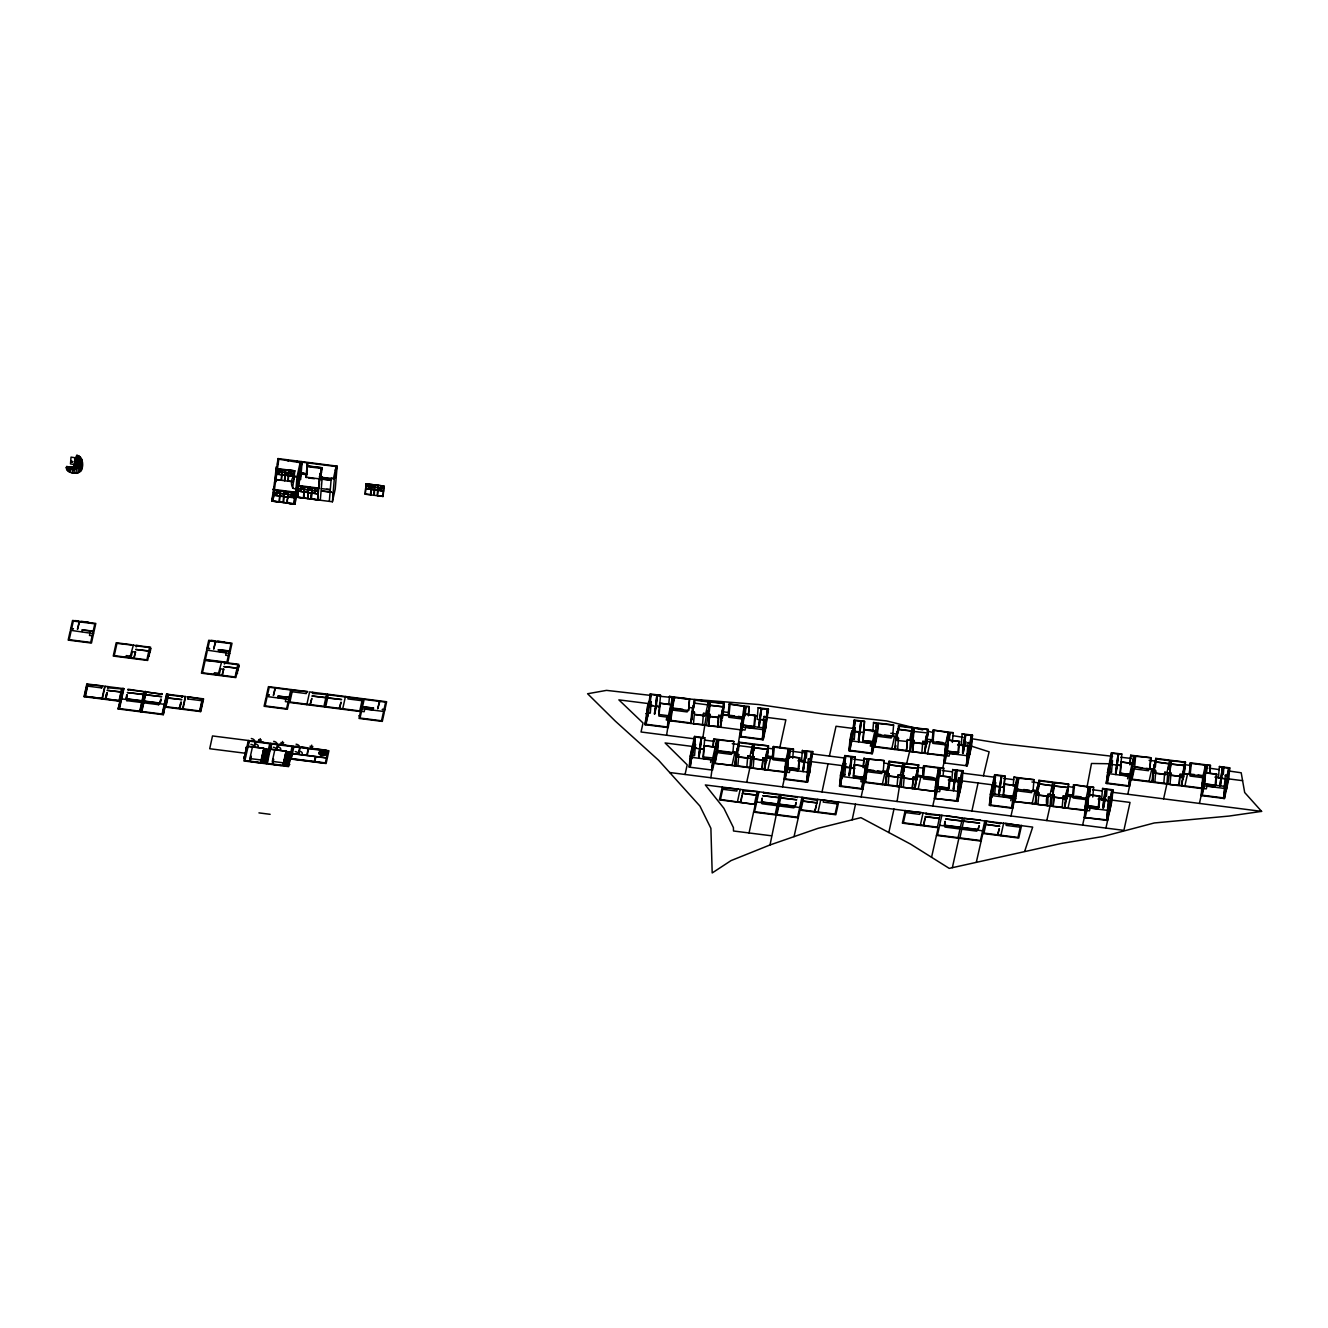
<?xml version="1.0" encoding="UTF-8"?>
<svg xmlns="http://www.w3.org/2000/svg" width="1328" height="1328" viewBox="0 0 1328 1328"><rect width="100%" height="100%" fill="white"/><g stroke="black" fill="none" stroke-linecap="round" stroke-linejoin="round"><path stroke-width="1.5" d="M82.369 461.961L74.683 461.497L82.12 460.799C83.979 466.775 81.29 474.511 74.019 473.166C70.749 473 65.736 471.208 66.5 467.107L74.185 467.572L68.591 468.103M66.45 467.639L74.136 468.103L66.732 466.51L70.384 467.937M66.649 469.431L66.782 467.788L74.219 467.074L67.529 468.9L66.782 467.788M67.396 470.544L67.562 468.452L74.252 466.643L74.866 459.206L76.924 455.039L78.734 456.185L74.816 459.787L80.311 456.981L82.17 460.235L81.489 470.328M68.608 471.54L68.807 468.95L74.302 466.145L70.401 469.763L68.807 468.95M70.185 472.336L70.434 469.249L74.335 465.63L72.276 469.797L70.434 469.249M71.928 461.746L72.957 461.58L72.027 461.53M72.027 472.901L74.385 465.115M74.019 473.166L74.351 469.066L76.343 469.033L74.418 464.634L74.318 469.548L72.326 469.282M74.65 466.194L75.065 461.065L78.601 461.829M76.011 473.133L76.377 468.535L74.468 464.136M77.871 472.801L78.286 467.655L74.517 463.572L79.896 467.041L78.286 467.655M79.464 472.204L79.929 466.543L81.174 465.696L74.551 463.074L79.929 466.543M80.709 471.357L82.004 464.169L74.6 462.576L81.207 465.182M337.013 466.659L302.087 462.194L299.381 474.445L298.485 474.328L295.082 504.059L271.792 501.088L274.946 479.474L293.488 481.848M294.7 497.784C285.802 492.389 283.843 506.931 294.202 503.71L272.705 501.204L275.842 479.524L275.494 481.599M276.191 466.875L274.647 483.16L278.017 458.575L337.129 466.145L335.254 489.003L332.415 501.785L296.609 497.203M275.776 480.321L278.814 459.206L300.244 462.692M281.719 474.411L281.088 480.122L276.058 479.474L276.788 469.216L294.401 470.776L293.106 476.669L297.837 477.267L301.307 461.563M277.535 464.485L278.017 458.575M279.345 469.548L279.112 474.262L279.312 469.714M279.693 495.776L279.013 501.818L272.987 501.038L274.348 486.729M280.092 490.945L279.909 495.809M281.851 474.611L282.084 469.896L281.968 474.893M281.536 480.255L281.984 474.793M284.906 480.686L285.586 470.527M283.594 502.482L284.076 496.622M288.143 461.148L288.325 459.903M287.96 496.954L288.359 492.107M291.247 497.386L291.662 492.422L295.115 492.788L273.601 490.148L294.849 492.754L273.618 490.098L290.948 492.356M297.887 477.018L296.924 488.339C288.873 492.223 290.45 471.955 296.991 476.901L300.311 461.961M292.625 488.272L294.849 470.842L275.859 468.402M293.953 476.32L294.268 471.457M293.87 479.923L294.218 473.067M294.849 470.842L276.672 469.315M294.318 497.768L294.733 492.821M297.107 462.293L297.273 461.048M294.849 492.754L293.953 503.627M296.028 488.704L296.991 476.901M295.082 504.076L296.924 488.339M298.153 483.209L298.833 475.109M303.896 497.934L297.455 497.203L298.385 486.031L318.488 488.82L319.367 484.438M299.381 474.445L297.505 497.319L298.153 494.365M299.049 483.359L300.012 471.556M300.659 479.524L302.087 462.194M300.958 491.343L301.356 486.496M301.572 486.529L301.174 491.377M304.444 486.895L303.415 497.668M303.88 498.033L304.361 492.173M318.72 478.777L305.872 477.134L307.482 462.874L306.303 477.665M307.366 469.863L306.951 474.727L301.124 473.98M307.864 463.671L307.283 465.862L321.974 467.755L321.525 472.868M308.229 487.492L307.698 498.415M308.03 492.356L308.445 487.409M307.681 498.515L308.046 492.256M298.352 486.148L318.554 488.737L298.368 486.098L318.322 488.588L317.591 499.876L310.968 498.946L311.466 492.97M310.968 498.896L312.014 487.974M314.935 493.136L315.3 488.405M319.019 482.081L319.417 480.47L319.118 481.981M319.45 481.217L319.118 487.625M319.052 488.372L319.45 483.492M320.264 479.574L321.011 470.012M320.463 478.976L320.762 475.225M321.077 472.818L321.525 467.688L319.965 477.3M321.243 471.822L321.31 468.684M320.944 479.806L321.011 479.076M319.583 476.503L322.289 476.852L320.297 500.224L318.139 499.428M336.233 466.028L333.511 478.296L331.253 477.997L329.361 500.872M332.415 501.785L334.291 478.91L337.129 466.145M335.353 470.461L335.469 469.481M335.718 471.407L335.32 477.084L336.216 477.2L335.204 477.599M365.2 494.215L366.08 483.774L365.2 494.215L382.879 496.373M368.719 484.172L368.52 488.721M368.487 488.837L368.686 484.288M374.811 484.952L373.832 495.195M374.28 495.244L374.778 485.069M377.185 495.626L377.633 490.148M377.949 490.049L378.165 485.384M378.082 490.215L377.617 495.61L383.078 496.489L383.726 486.031L366.063 483.824L383.958 486.048L383.078 496.489M380.522 490.264L381.086 485.766M380.704 490.281L380.904 485.733M383.244 490.729L383.726 486.031M672.051 702.844L672.516 697.316L669.495 696.403L689.581 698.976L674.309 697.549L671.586 709.816L670.69 709.7L668.266 727.628L644.976 724.656L647.765 705.035L648.662 705.151L647.765 716.224M648.662 705.151L645.873 724.773L648.446 713.153L650.288 713.119L651.201 702.064L649.409 701.831L648.379 713.402L647.483 713.302L650.239 693.946L660.531 695.258L659.518 706.828L656.381 706.43L654.704 713.949L656.829 695.308L651.019 694.561L649.409 701.831M647.018 714.265L647.765 705.035M649.624 701.317L650.239 693.946M651.019 694.561L650.106 705.633L655.932 706.38L656.829 695.308M654.704 713.949L657.277 695.374L660.531 695.258M656.364 706.43L657.277 695.374M668.15 715.676L658.738 714.464L659.701 703.159L670.906 704.587L672.516 697.316M660.165 703.475L658.92 716.074L666.905 717.087L666.274 719.992L668.947 720.34L667.37 727.512L668.382 715.941M668.764 704.288L669.495 696.403M670.69 709.7L666.573 735.264M670.391 710.364L670.906 704.587M671.586 709.816L670.673 720.872L674.309 697.549M673.396 708.604L688.551 710.546L689.464 699.491M689.581 698.976L688.551 710.546M691.788 711.874L690.759 723.445L693.614 705.666L691.622 719.295M693.017 713.036L693.731 703.06L707.675 704.836M693.648 708.123L694.494 699.607L724.225 703.408L722.698 714.912M694.195 703.292L694.494 699.607M714.73 760.297L712.555 770.107L689.265 767.136L690.178 756.064L692.071 747.515L692.967 747.631L690.162 767.252L692.967 747.631M694.395 704.504L694.843 700.171L708.322 701.898L708.023 705.583M692.237 711.924L694.494 712.223L693.482 723.793L704.819 724.706M692.071 747.515L689.265 767.119M692.735 755.632L691.788 755.781L692.701 744.709L694.527 736.426L704.836 737.737L703.807 749.307L694.411 748.112L693.93 743.796M692.685 755.898L695.308 737.057L701.134 737.787C697.1 770.572 699.076 759.018 701.582 737.853L704.836 737.737M694.229 740.111L694.527 736.426M694.411 748.112L695.308 737.057M693.697 744.311L695.49 744.543L694.577 755.615L691.838 755.516L691.158 758.587L692.054 758.703M698.561 756.379L701.134 737.787M699.009 756.429L701.582 737.853M708.322 701.898L705.716 713.651L703.458 713.368L702.545 724.424M714.298 758.122L703.027 756.943L704.006 745.639L715.194 747.066L716.805 739.796L713.667 739.397L713.07 746.768M706.513 714.281L702.794 738.036M706.861 714.315L707.16 710.629M704.471 745.954L703.226 758.554L711.21 759.566L710.563 762.471M706.911 714.049L707.226 710.364M709.351 711.343L710.115 702.13L724.225 703.408M709.783 714.165L708.704 725.735L709.783 714.165L707.509 713.883M713.186 746.27L713.783 738.883L733.869 741.456L732.857 753.026L717.684 751.084L714.979 763.351L718.597 740.028L733.869 741.456M712.688 758.421L711.659 769.991L712.887 764.48M715.892 752.295L714.995 752.179L713.468 759.052L710.878 777.76M714.597 754.437L715.194 747.066M782.524 786.89L785.711 772.398L714.082 763.235L714.995 752.179M717.718 726.897L718.73 715.311L721.004 715.609L722.83 709.418L720.423 727.229L717.718 726.897L718.73 715.311M716.058 749.025L716.805 739.796M717.684 751.084L718.597 740.028M720.39 722.98L721.004 715.609M721.785 716.738L722.382 709.351M720.423 727.229L723.611 703.857L722.498 717.933M722.996 715.626L724.059 703.906L723.461 704.504M748.428 715.825L749.175 706.596L729.089 704.023L728.176 715.095M730.035 704.67L728.79 717.286L740.875 718.83M737.887 765.758L738.8 754.702L736.525 754.404C741.173 728.806 733.056 768.447 735.065 765.924L736.21 760.712M735.181 765.409L736.094 754.354M736.376 756.246L735.629 765.476L736.31 762.338M736.874 755.466L737.472 748.096M737.306 755.516L738.036 745.539L751.98 747.315L751.465 753.109M738.086 748.76L738.8 742.086L768.514 745.888L766.854 758.056L787.537 760.031M738.351 747.614L738.8 742.086M738.385 750.669L739.132 742.651L752.627 744.377L750.021 756.13C741.738 755.632 759.815 757.939 751.814 756.362M729.089 704.023L744.145 706.479L738.202 744.427L732.226 743.663M740.46 734.235L741.373 723.179M749.175 706.596L745.938 706.712L741.688 725.852L740.792 736.907L744.327 713.983L755.516 715.41L754.553 726.731L743.414 725.038M743.68 712.007L744.145 706.479M742.302 730.035L743.282 718.664M743.863 716.024L742.966 727.08L765.36 729.952L768.431 709.069L758.139 707.741L761.16 708.654L758.587 727.246L761.16 708.654M745.174 715.925L745.938 706.712M748.461 714.481L749.075 707.11M747.747 755.848L746.851 766.903M746.701 782.325L749.888 767.816L750.801 756.761M754.935 715.593L753.69 728.192L745.705 727.163L745.058 730.068L742.369 729.736M752.943 757.043L753.756 747.564L767.7 749.341L753.706 747.813M753.955 750.137L754.42 744.61L768.514 745.888M754.088 756.645L753.175 767.717M760.247 719.726L757.109 719.311L758.139 707.741M761.608 708.72L759.035 727.296L761.608 708.72L767.435 709.451L765.741 728.159L743.365 725.287M765.824 716.722L764.032 716.489L763.069 727.81L764.911 727.794L767.435 709.451M763.301 728.076L762.289 739.663L765.077 720.042L765.974 720.158L765.077 731.23L764.181 731.114M669.777 720.755L741.406 729.919L739.895 736.791L763.185 739.779L765.974 720.158M763.036 757.79L762.006 769.377L763.036 757.79L765.31 758.089L767.136 751.897L764.729 769.725L767.899 746.336L766.737 760.662L752.793 758.886M764.696 765.459L764.397 769.144L766.688 751.847M764.994 761.774L765.31 758.089M767.302 758.105L768.348 746.386L767.767 746.983M773.394 746.502L772.365 758.089L773.394 746.502L793.48 749.075L792.716 758.305M774.34 747.149L773.079 759.765L787.521 761.459M784.748 776.714L785.661 765.658M793.48 749.075L790.226 749.191L785.993 768.331L785.08 779.387L787.72 767.518L798.908 768.945L787.653 767.783L788.616 756.462L799.821 757.89L798.858 769.211M786.11 767.816L785.197 778.872L806.694 781.628M786.159 766.87L786.624 761.342L785.097 768.215L785.993 768.331M787.637 756.047L788.102 750.503M786.608 772.514L787.587 761.143M787.836 756.329L788.434 748.959L773.278 747.017M788.168 758.504L787.255 769.559L809.648 772.431L812.736 751.548L802.328 750.735L805.465 751.133C801.431 783.902 803.407 772.381 805.913 751.2L811.723 751.947L810.047 770.638M789.479 758.404L790.226 749.191M799.24 758.072L797.995 770.672L790.011 769.659L789.363 772.547L786.674 772.215M808.885 762.753L801.415 761.807L802.444 750.22M802.892 769.725L805.465 751.133M803.34 769.775L805.913 751.2M806.312 758.172L806.76 752.644M811.723 751.947L810.113 759.201L808.337 758.985L807.424 770.041M809.648 772.431L807.474 782.258L806.577 782.142L807.607 770.572M808.387 771.186L807.49 771.07L809.383 762.521L810.279 762.637L807.474 782.258L784.184 779.27L785.728 761.226L788.434 748.959M806.577 782.142L809.383 762.521M809.217 770.273L810.113 759.201M810.279 762.637L809.366 773.709L808.47 773.593M864.926 779.818L862.835 789.247L839.545 786.276L840.458 775.203L842.35 766.654L843.247 766.771L840.441 786.392L843.247 766.771M839.545 786.259L842.35 766.654M844.857 774.739L843.081 774.523C848.36 775.27 839.761 774.407 842.965 775.021L845.587 756.18L851.414 756.927L849.289 775.569L850.949 768.049L854.087 768.447L855.116 756.877L844.807 755.566L842.981 763.849L841.437 777.727L842.334 777.843L841.454 777.727M844.359 761.093L844.807 755.566M844.99 763.567L845.587 756.18M844.807 775.004L845.77 763.683L843.977 763.451M874.986 741.505L872.297 753.706L849.007 750.718L849.92 739.663L851.812 731.114L852.709 731.23L849.903 750.835L852.709 731.23M851.812 731.114L849.007 750.718M851.68 737.521L854.269 720.008L864.561 721.336L863.814 730.549M849.289 775.569L851.862 756.993L855.116 756.877M851.514 739.364L852.41 739.48L855.049 720.639L860.876 721.386C856.842 754.155 858.818 742.618 861.308 721.436L864.561 721.336M853.804 725.536L854.269 720.008M851.414 756.927L848.841 775.519M850.949 768.049L851.862 756.993M854.435 728.01L855.049 720.639M851.58 739.115L854.269 739.447L855.232 728.126L853.439 727.91M864.511 777.527L853.306 776.083L854.286 764.779L865.474 766.206L867.084 758.935L863.947 758.537L863.2 767.75M854.751 765.094L853.506 777.693L861.49 778.706L860.843 781.611L863.532 781.96L861.938 789.131L862.835 789.247L863.748 778.191L868.877 759.168L884.149 760.595L863.947 758.537M858.286 739.962L860.876 721.386M858.735 740.028L861.308 721.436M873.973 741.97L862.768 740.543L864.462 721.834M864.213 729.537L862.951 742.136L870.936 743.165L870.305 746.07L872.994 746.402L871.4 753.59L872.413 742.02M863.316 767.252L864.063 758.022M861.938 789.131L865.424 766.455L854.286 764.779M862.968 777.561L862.055 788.633L840.558 785.877M864.81 773.842L865.474 766.206M932.787 806.03L935.991 791.538L864.362 782.375L865.275 771.319M866.171 771.435L865.258 782.491L868.877 759.168M872.762 731.695L873.525 722.482L893.611 725.038L892.582 736.625L877.426 734.683L874.704 746.95L878.339 723.611L893.611 725.038M872.297 753.706L873.21 742.634L874.72 735.762L875.617 735.878M873.525 722.482L876.546 723.395L873.807 746.834L944.557 755.881L946.167 748.56M876.248 727.08L876.546 723.395M877.426 734.683L878.339 723.611M867.964 770.223L883.137 772.166L884.149 760.595M886.589 781.478L885.909 784.616L887.751 767.219L885.344 785.064L886.49 779.851M885.461 784.549L886.374 773.494M887.154 774.606L887.751 767.219M901.745 772.249L902.26 766.455L888.316 764.679L887.403 775.735L899.355 777.262M888.366 767.899L889.079 761.226L918.793 765.028C912.452 784.433 920.736 772.896 935.078 778.291M888.482 768.597L889.079 761.226M888.664 769.808L889.411 761.791L902.907 763.517L902.608 767.202M886.805 773.543L889.079 773.842L888.166 784.898M895.819 737.936L894.79 749.507L895.603 745.871M895.354 749.058L895.67 745.373M896.599 739.049L897.213 731.678L896.267 738.003L898.541 738.285L897.628 749.341M896.964 738.6L897.778 729.122L911.705 730.898L911.041 738.534M897.047 739.115L897.778 729.122M897.927 733.056L898.541 725.669L928.255 729.47C929.168 739.098 921.433 743.049 933.318 741.306M898.276 732.409L898.873 726.25L912.353 727.976L912.054 731.662M898.575 729.935L898.873 726.25M902.907 763.517L900.301 775.27L898.027 774.988L897.014 786.558L899.388 786.325L865.375 781.976M901.081 775.901L897.081 801.481M903.223 776.166L904.036 766.704L917.98 768.48L903.986 766.953M904.086 771.12L904.7 763.749L918.793 765.028M901.181 786.558L902.094 775.502L904.368 775.784L903.289 787.355L935.991 791.538M908.85 750.785L906.46 751.001L907.373 739.945L909.763 739.713L912.353 727.976M906.46 751.001L907.489 739.43M910.543 740.343L909.63 751.416L906.526 764.081M912.685 740.626L913.498 731.147M913.398 737.422L914.145 728.192L928.255 729.47M913.813 740.244L912.734 751.814L913.813 740.244L911.556 739.945M913.315 776.93L912.286 788.517L913.315 776.93L915.59 777.229L917.416 771.037L915.009 788.849L917.416 771.037M912.402 788.002L914.677 788.284L914.975 784.599M916.967 770.97L914.677 788.284M903.073 778.025L917.017 779.802L918.179 765.476L917.133 777.195M924.122 752.744C925.599 750.22 929.567 722 925.035 741.671L922.777 741.389L921.864 752.445M937.817 779.171L922.645 777.229L923.674 765.642L943.76 768.215L943.046 776.1M926.861 735.48L924.471 753.308L927.293 740.526M923.674 765.642L922.645 777.229M925.516 746.485L926.413 735.43M924.62 766.289L923.358 778.905L937.8 780.598M913.448 731.413L927.442 732.94L926.529 743.995L912.585 742.219M945.254 743.348L932.107 741.671L933.119 730.101L953.222 732.674L952.342 742.402M934.065 730.749L932.82 743.365L947.246 745.041L946.333 756.097M960.327 789.778L962.003 771.07L956.193 770.34C953.687 791.521 951.711 803.042 955.745 770.273L952.608 769.875L963.016 770.688L962.103 781.744L957.77 801.332L934.464 798.41L936.008 780.366L938.713 768.099L923.558 766.156M935.028 795.854L935.941 784.798M936.389 786.956L935.36 798.526L938 786.657L949.188 788.085L937.933 786.906L938.896 775.602L950.101 777.029L949.138 788.351M936.439 786.01L936.904 780.482L935.377 787.355L936.273 787.471L940.506 768.331L943.76 768.215M937.767 777.029L938.381 769.642M936.887 791.654L937.867 780.283M937.966 777.312L938.713 768.099M938.448 777.644L937.535 788.699L957.969 791.322M939.909 775.701L940.506 768.331M944.49 760.313L945.403 749.241M947.229 741.472L947.827 734.102M947.877 736.243L948.175 732.541L933.119 730.101M947.312 744.742L946.416 755.798L949.088 756.147L949.736 753.242L957.72 754.254L958.965 741.671M947.91 742.086L946.997 753.159L967.415 755.765M949.354 740.161L949.968 732.774L953.222 732.674M949.52 777.212L948.275 789.811L940.29 788.782L939.643 791.687L936.954 791.355M952.724 769.36L951.811 780.432M953.172 788.865L955.745 770.273M953.62 788.915L956.193 770.34M956.442 779.154L957.189 769.941M958.584 752.793L959.563 741.472L948.358 740.045L947.395 751.366L958.65 752.544L947.445 751.117L944.822 762.986L946.349 744.925L944.839 751.797L945.735 751.914L949.968 732.774M962.003 771.07L960.393 778.341L958.617 778.108L957.637 789.43L959.497 789.413M948.175 732.541L945.453 744.809L943.926 762.87L967.216 765.841L971.565 746.203L972.478 735.131L962.169 733.82L961.256 744.875M958.667 790.326L957.77 790.21L959.663 781.661L960.559 781.777L957.754 801.398L956.857 801.282L957.886 789.695M959.065 789.048L959.663 781.661M959.945 783.869L960.393 778.341M971 741.057L971.465 735.529L965.639 734.782C963.132 764.115 960.509 754.868 965.19 734.733L962.169 733.82M959.646 792.849L960.559 781.777M963.066 753.374L965.639 734.782M965.19 734.733L962.617 753.308M966.037 741.771L965.738 745.456L957.687 744.427M969.108 757.292L970.021 746.236L969.125 746.12L966.319 765.725L968.212 757.176M972.478 735.131L969.789 754.221L967.099 753.889L968.062 742.568L969.855 742.8L971.465 735.529M967.332 754.155L966.369 765.459M967.216 765.841L970.021 746.236M968.361 755.333L969.125 746.12M969.855 742.8L968.942 753.856L967.099 753.889M1016.335 785.396L1016.949 778.025L1013.928 777.112L1034.014 779.685L1018.742 778.258L1013.596 797.281L1012.7 808.337L989.41 805.366L990.323 794.293L992.215 785.744L993.112 785.861L990.306 805.482L993.112 785.861M992.215 785.744L989.41 805.349M1004.366 783.337L1004.964 775.967L994.672 774.656L992.829 782.939L991.916 793.995L992.879 793.862M992.813 794.111L995.452 775.27L1001.262 776.017L998.689 794.609L1001.262 776.017M994.058 782.026L993.759 785.711L999.586 786.458M994.357 778.341L994.672 774.656M994.838 782.657L995.452 775.27M993.842 782.541L995.635 782.773L994.722 793.829L992.929 793.613M1001.71 776.083L999.137 794.659L1001.71 776.083L1004.964 775.967M1004.848 776.482L1003.171 795.173L1014.426 796.352M1004.615 784.184L1003.354 796.783L1011.338 797.796L1010.708 800.701M1013.164 786.325L1013.928 777.112M1012.816 796.651L1011.803 808.221L1013.397 801.05M1011.006 815.99L1014.21 801.465L1015.273 785.545L1004.084 784.118L1015.339 785.296L1016.949 778.025M1016.02 790.525L1015.107 801.581L1018.742 778.258M1017.829 789.313L1032.985 791.256L1034.014 779.685M1036.222 792.584L1035.193 804.154L1036.355 798.941M1015.771 798.626L1014.874 798.51L1014.21 801.465L1035.757 803.706L1036.521 794.476M1037.002 793.696L1037.616 786.309L1037.45 793.746M1037.367 793.231L1038.181 783.769L1052.108 785.545L1051.593 791.339M1038.33 787.687L1038.944 780.316L1068.658 784.118L1066.982 796.285L1087.665 798.244M1038.529 788.898L1039.276 780.881L1052.755 782.607L1050.166 794.36C1042.895 791.654 1048.605 821.667 1047.892 794.061M1038.811 786.408L1039.276 780.881M1038.064 786.375L1036.67 792.633L1038.944 792.932L1037.915 804.502L1046.979 805.133M1050.946 794.991L1050.033 806.046L1046.813 820.555M1049.137 805.93L1050.929 806.162L1054.548 782.839L1068.658 784.118M1054.1 788.367L1054.548 782.839M1054.216 794.874L1053.137 806.445L1054.216 794.874L1051.942 794.592M1067.264 790.127L1064.857 807.939L1067.264 790.127L1065.438 796.319L1063.18 796.02L1062.151 807.59L1085.059 809.997M1064.84 803.689L1064.525 807.374L1066.816 790.06M1065.139 800.004L1065.438 796.319M1052.938 797.115L1066.865 798.892L1068.492 784.616M1092.745 797.032L1093.625 787.305L1073.522 784.732L1072.509 796.319L1073.721 795.937M1074.468 785.379L1073.223 797.995L1087.333 799.805M1110.424 800.867L1109.511 811.939L1108.614 811.823L1106.722 820.372L1107.635 809.3L1109.527 800.751L1110.424 800.867L1107.618 820.488L1084.329 817.5L1085.856 799.456L1088.578 787.189L1073.522 784.732M1084.893 814.944L1085.806 803.888M1086.238 806.046L1085.225 817.616L1087.848 805.747L1099.053 807.175L1087.798 805.996L1088.761 794.692L1099.966 796.119L1098.986 807.441M1086.304 805.1L1086.752 799.572L1085.242 806.445L1086.138 806.561L1090.371 787.421L1093.625 787.305M1087.781 794.26L1088.23 788.732M1086.736 810.744L1087.649 799.688L1085.856 799.456M1087.964 794.559L1088.578 787.189M1087.715 799.373L1086.802 810.445L1089.491 810.777L1090.139 807.872L1098.123 808.901L1099.368 796.302M1088.313 796.734L1087.4 807.789L1107.818 810.412M1089.607 796.634L1090.371 787.421M1109.013 800.983L1101.543 800.02L1102.572 788.45L1112.881 789.778L1111.968 800.834L1105.925 828.074M1110.955 801.232L1111.868 790.16L1106.041 789.43C1103.535 818.745 1100.912 809.499 1105.593 789.363L1102.572 788.45M1103.468 808.005L1106.041 789.43M1105.593 789.363L1103.02 807.955M1109.942 763.932L1107.137 783.537L1109.029 774.988L1109.942 763.932L1109.046 763.816L1106.241 783.42L1129.53 786.408L1130.443 775.336L1135.573 756.313L1150.845 757.74L1130.759 755.184L1129.896 764.911M1106.44 796.402L1106.905 790.874M1109.046 763.816L1106.241 783.42M1121.811 754.038L1118.558 754.138C1116.051 775.32 1114.076 786.857 1118.11 754.088L1112.283 753.341L1111.387 764.397L1120.782 765.609L1121.811 754.038L1111.503 752.71L1109.677 761.01L1108.133 774.871L1109.029 774.988M1109.776 771.668C1115.055 772.415 1106.456 771.551 1109.66 772.182L1110.905 760.097M1111.204 756.396L1111.503 752.71M1111.868 790.16L1110.258 797.431L1108.465 797.198L1107.552 808.271M1107.735 808.785L1106.838 819.857L1084.329 817.5M1111.503 772.149L1112.466 760.828L1110.673 760.612L1112.283 753.341M1109.063 806.279L1109.527 800.751M1109.494 806.66L1110.258 797.431M1110.191 808.868L1112.881 789.778M1115.537 772.664L1118.11 754.088M1115.985 772.73L1118.558 754.138M1131.207 774.672L1120.019 773.245L1120.981 761.923L1132.17 763.351L1133.78 756.097L1130.643 755.682M1121.446 762.239L1120.201 774.838L1128.186 775.867L1127.538 778.772M1130.012 764.397L1130.759 755.184M1129.663 774.705L1128.634 786.292L1129.862 780.781M1131.522 770.987L1132.17 763.351M1127.787 794.26L1131.058 779.536L1131.971 768.464M1132.867 768.58L1131.954 779.652L1134.776 766.87L1142.395 767.85M1133.182 763.467L1133.78 756.097M1134.66 767.385L1135.573 756.313M1133.88 766.754L1149.832 769.327L1150.745 758.255M1150.845 757.74L1149.832 769.327M1153.069 770.638L1152.04 782.209L1153.534 775.436M1153.351 772.547L1152.604 781.76L1153.285 778.623M1153.849 771.751L1154.447 764.38L1153.517 770.705L1155.775 770.987L1154.862 782.043M1154.298 771.817L1155.011 761.824L1168.955 763.6L1168.491 769.144M1155.061 765.061L1155.775 758.371L1185.489 762.172L1183.829 774.34M1155.177 765.758L1155.775 758.371M1155.36 766.953L1156.107 758.952L1169.603 760.662L1166.997 772.415C1158.713 771.917 1176.791 774.224 1168.789 772.647M1164.722 772.132L1163.826 783.188M1167.777 773.045L1166.864 784.118L1163.61 798.842M1168.59 767.551L1168.889 763.866L1155.011 761.824M1169.918 773.328L1170.732 763.849L1184.676 765.625L1170.682 764.115M1171.097 764.579L1171.396 760.894L1185.489 762.172M1171.064 772.946L1169.985 784.516L1179.098 785.147L1179.862 775.934M1169.769 775.17L1183.713 776.946L1184.875 762.621L1181.704 786.01L1184.111 768.182L1182.285 774.373L1180.011 774.091L1179.098 785.147M1201.906 788.068L1181.372 785.446L1181.671 781.76M1181.97 778.059L1182.285 774.373M1183.663 768.132L1183.198 779.254M1184.277 774.39L1185.323 762.687L1184.742 763.285M1190.369 762.803L1189.34 774.373L1190.369 762.803L1210.455 765.376L1209.858 772.747M1191.316 763.451L1190.054 776.05L1204.164 777.859M1190.253 763.318L1205.426 765.243L1202.703 777.511L1201.159 795.572L1224.449 798.543L1228.798 778.905L1229.711 767.833L1219.419 766.522L1222.441 767.435L1219.868 786.01L1222.441 767.435M1201.724 793.015L1202.637 781.943M1210.455 765.376L1207.202 765.476L1202.969 784.616L1202.056 795.671L1204.695 783.819L1215.884 785.246L1216.797 774.174L1205.592 772.747L1204.629 784.068L1224.399 786.325M1203.085 784.101L1202.172 795.173L1223.669 797.912M1203.135 783.155L1203.6 777.627L1202.072 784.499L1202.969 784.616M1204.662 774.473L1205.426 765.243M1203.583 788.799L1204.562 777.444M1205.143 774.788L1204.23 785.861L1226.624 788.716M1206.604 772.863L1207.202 765.476M1209.742 773.261L1210.339 765.874M1216.216 774.373L1214.971 786.956L1206.986 785.944L1206.339 788.849L1203.649 788.5M1225.86 779.038L1218.39 778.092L1219.419 766.522M1222.889 767.484L1220.316 786.076L1222.889 767.484L1228.699 768.231L1227.022 786.923L1226.192 786.558M1223.287 774.456L1223.885 767.086M1224.333 786.591L1225.312 775.27L1227.089 775.502L1228.699 768.231M1223.503 798.427L1224.582 786.857M1224.449 798.543L1227.255 778.938L1226.358 778.822L1224.466 787.371L1225.362 787.487M1223.553 798.427L1226.358 778.822M1226.342 784.715L1227.089 775.502M1227.255 778.938L1226.342 789.994L1225.445 789.878M254.179 747.149L254.212 747.017A4.067 2.341 4.7 0 0 250.909 744.377M650.62 695.391L606.531 690.377L587.607 693.747L615.345 721.154L658.588 760.23L699.922 806.063L710.895 828.307L712.19 872.961L731.047 860.594L770.008 844.957L780.482 794.542M273.535 492.472L294.534 495.161M273.336 494.962L294.683 497.9M273.452 495.377L279.511 496.041M272.705 501.204L273.684 496.672M276.407 495.361L276.805 490.513L276.622 495.394M280.075 491.061L279.561 501.967M280.025 496.224L283.545 496.556L283.063 502.416M284.109 491.576L284.059 496.738L287.578 497.07M288.143 492.09L287.097 502.93M291.43 492.505L291.264 497.27M294.218 503.661L296.028 488.223M297.953 491.094L318.122 493.933L297.97 491.045M318.023 491.011L298.285 488.472M297.455 497.203L317.658 499.71M304.427 487.011L304.129 491.941M312.213 488.007L311.499 498.697M315.101 488.372L314.719 493.103M317.99 491.277L298.269 488.588M317.674 499.511L319.932 475.872M307.216 466.609L321.924 468.485L319.434 477.134M852.178 819.824L855.514 804.087M822.032 791.92L828.041 763.799M749.042 832.955L758.089 791.654L742.999 790.924M244.053 758.338L246.477 747.216M248.319 740.493L243.854 760.944L288.624 766.621L293.106 746.187M247.738 746.336L248.884 741.09M249.332 741.14L244.867 760.546L265.451 763.152L269.7 743.73L249.1 741.124M252.436 746.934L249.896 758.554L261.317 760.014M249.78 761.176L250.843 756.313M250.228 761.226L251.291 756.362M254.013 747.133L255.159 741.887M254.461 747.183L255.607 741.937M258.645 739.58L259.524 741.92L260.238 738.6M260.72 761.641L263.857 748.378L247.938 746.485M261.168 761.691L264.023 748.66M263.309 761.973L266.148 748.926M268.87 750.071L266.364 761.558M266.247 763.783L266.712 761.608M266.795 761.226L270.713 743.331M270.132 749.175L271.277 743.929M270.58 749.224L271.725 743.995M274.83 749.772L272.29 761.392L283.711 762.853M272.174 764.015L273.236 759.151M272.622 764.065L273.684 759.218M276.39 749.971L277.535 744.726M276.838 750.021L277.984 744.792M281.038 742.418L281.901 744.759L282.632 741.439M283.113 764.48L285.968 751.449M283.561 764.546L286.25 751.216L270.381 749.075M285.686 764.812L288.541 751.781M291.264 752.91L288.74 764.413M298.617 747.299L298.783 746.485L295.829 746.319M298.219 754.321L299.713 747.548M298.7 753.192L299.149 751.15M300.161 747.598L298.568 754.238A4.067 2.341 4.7 0 0 295.264 751.582M306.735 755.4L308.212 748.627M307.183 755.449L308.66 748.677M310.138 746.12L311.018 748.461L311.731 745.141M314.371 761.492L315.433 756.628M314.819 761.542L315.881 756.694M322.156 755.383L323.102 751.05M361.1 709.003L361.415 707.592M685.065 774.473L687.19 764.828L665.096 742.95L693.1 746.535M861.158 796.9L862.835 789.247M79.132 621.819L77.472 629.339L79.58 621.869M82.137 631.514L82.469 629.97M90.121 632.526L89.474 635.431L92.163 635.78M84.361 696.735L87.2 683.986M87.98 684.601L85.374 696.337L119.404 700.703L121.993 688.95L108.016 687.804M101.393 687.887L101.725 686.36M102.073 686.41L101.741 687.921L87.283 686.095M101.924 698.976L104.746 686.227L108.182 686.642L107.917 687.804M102.273 699.026L105.095 686.277M105.111 698.86L107.302 692.701L105.908 698.976M105.46 698.91L106.854 692.668L105.559 698.926M108.514 687.24L107.568 687.771L107.817 686.626L123.902 688.668L119.487 708.588M125.928 657.144L126.276 655.617L131.356 656.264L132.368 651.699L135.058 652.048M131.157 644.678L116.183 642.752L113.245 656.049L147.674 660.448L150.612 647.168L116.964 643.383L114.241 655.65L146.877 659.817L149.599 647.549L136.867 645.923L136.186 646.885L136.535 645.358L139.473 645.74M121.645 688.917L119.039 700.653L85.009 696.32L87.615 684.567L103.252 686.012L86.835 683.937L84.013 696.702L120.184 701.317L120.516 699.823M162.116 714.049L166.531 694.129L167.776 694.278L163.261 714.713L118.126 708.953L122.657 688.518L123.554 688.634L119.138 708.554L140.087 711.227L144.387 691.805L127.903 689.713M133.398 644.96L129.762 658.157M133.696 658.14L135.572 651.799L134.145 658.19M126.226 698.976L127.222 694.909M128.202 690.029L128.019 689.199L162.232 694.378L161.601 693.498M126.724 698.777L126.774 694.843L125.861 698.943L142.345 701.035M126.94 699.076L126.608 700.62L141.996 702.562M126.957 700.653L127.305 699.126M148.952 656.281L149.832 652.314M150.23 650.521L150.628 648.745M139.722 711.177L144.022 691.772M140.519 711.808L145.034 691.373M140.868 711.841L145.399 691.423M141.88 711.459L146.18 692.054M158.48 704.67L158.812 703.159M159.177 703.209L158.829 704.72L143.441 702.761M159.509 702.977L161.153 699.225L160.256 703.325L143.773 701.234M159.891 703.276L160.804 699.192M166.88 694.179L162.464 714.082L141.515 711.426L145.814 692.004L162.298 694.096M167.079 695.772L167.428 694.245L163.261 714.713M165.967 706.645L168.556 694.909M179.097 708.339L181.289 702.18L179.894 708.438M181.687 696.586L182.351 697.316L182.617 696.187M179.546 708.388L180.84 702.13M181.919 697.266L182.251 696.138M182.5 709.285L185.322 696.536M182.866 709.335L185.688 696.569L166.531 694.129M188.128 697.416L187.779 698.943L202.254 700.786M188.144 698.976L188.476 697.466M199.632 710.961L202.221 699.225M215.335 641.623L213.675 649.143L215.783 641.69M200.412 711.576L203.234 698.827M218.672 649.79L218.34 651.318L226.324 652.347L225.677 655.235L228.366 655.584M214.14 674.292L214.472 672.748L219.552 673.412L220.564 668.847L223.253 669.196M224.731 662.506L205.159 660.531L202.454 672.798L235.089 676.965L237.795 664.697L225.063 663.07L224.399 664.033L224.731 662.506L238.808 664.299L235.869 677.595L201.441 673.196L206.272 651.351L207.168 651.467L205.392 659.501L226.889 662.257L231.022 643.632L209.525 640.876L207.915 648.147L209.641 648.628L206.952 648.28M221.593 662.108L217.958 675.305M221.909 675.288L223.768 668.947L222.357 675.338M227.669 662.888L232.018 643.233L208.728 640.262L206.554 650.073L229.761 653.459M294.169 476.403L276.49 474.196M271.792 501.088L272.921 495.958M237.164 673.429L238.044 669.461M238.442 667.669L238.824 665.876M285.404 470.494L284.458 480.636M288.027 481.085L288.807 470.743L288.242 481.035L293.521 481.599M291.496 471.274L291.164 475.623M291.679 471.307L291.347 475.64M296.974 488.073L297.572 485.401L318.554 488.09M295.53 495.776L295.679 494.497M298.468 485.517L301.19 473.249L307.017 473.996M305.872 477.134L306.569 473.947M319.334 479.508L321.409 468.684M319.633 479.176L320.529 473.598M320.911 472.37L321.31 471.008M321.974 467.755L306.768 466.062M319.633 479.242L320.712 474.627M275.045 688.004L273.385 695.523L275.494 688.07M322.289 476.852L322.123 478.097L331.187 478.744M321.326 488.654L330.224 489.567M278.382 696.171L278.033 697.698L286.035 698.727L285.387 701.632L288.076 701.964M332.764 496.025L333.527 492.588M291.728 689.614L287.379 709.268L264.089 706.28L265.982 697.731L266.878 697.847L265.102 705.882L286.599 708.637L290.716 690.012L269.219 687.257L267.609 694.527L269.352 695.009L266.662 694.677M306.619 692.037L306.27 693.581L292.177 691.772M306.801 704.687L309.64 691.905L386.647 701.748L384.473 711.576L361.183 708.604M309.988 704.57L311.831 698.362L310.437 704.62M312.711 692.303L312.462 693.448L326.539 694.594L323.932 706.347L289.902 701.997L292.509 690.245L307.781 691.672L268.439 686.642L266.264 696.453L289.554 699.441L288.906 702.396L360.535 711.559M365.98 486.048L383.46 488.272M365.864 488.77L370.927 489.302M365.432 494.049L370.479 494.58L371.425 484.637M371.608 484.67L370.927 494.829M371.375 489.351L377.799 489.916M327.551 694.195L324.713 706.977L325.277 704.421M377.965 489.932L383.526 491.028L365.665 488.555L383.543 490.978M339.221 708.305L341.047 702.114L339.669 708.355M342.624 709.268L345.446 696.486M348.251 697.366L347.903 698.91L362.013 700.719M363.357 698.777L359.008 718.431L382.298 721.403L384.19 712.854L383.294 712.738L381.518 720.772L360.021 718.033L364.138 699.408L385.635 702.147L384.024 709.418L382.182 709.451L384.871 709.783M373.151 708.289L372.803 709.816L364.818 708.803L364.187 711.708L361.498 711.36M379.376 701.35L377.7 708.87L379.825 701.416M644.976 724.656L646.487 717.817M651.201 702.064L648.396 702.23M654.256 713.9L655.932 706.38M659.701 703.159L670.839 704.836L668.266 716.456L669.163 716.572M659.518 706.828L656.198 705.882M687.506 710.414L687.157 711.941L673.047 710.148M693.166 705.6L691.672 712.372L694.494 712.223M692.021 719.859L692.27 716.672M695.49 744.543L692.701 744.709M703.458 713.368L709.617 714.68M710.115 702.13L706.496 725.453L720.091 726.665M704.006 745.639L715.145 747.315L712.572 758.935L713.468 759.052M703.807 749.307L699.889 748.295M720.44 725.105L721.917 720.473M722.266 787.106L719.444 799.871L755.267 804.453L719.56 799.356M720.457 799.473L723.063 787.72M731.794 752.893L731.462 754.42L717.352 752.627M731.994 765.526L734.816 752.76M740.509 729.802L741.705 724.441M738.8 754.702L735.978 754.852M737.156 789.529L736.824 791.056L722.714 789.264M738.335 789.147L722.166 787.604M755.516 715.41L744.261 714.232M737.472 801.647L740.177 789.38M740.543 802.046L743.265 789.778M740.991 802.095L741.92 795.787M754.42 744.61L750.785 767.933L784.931 771.784M764.032 716.489L766.654 717.087L768.431 709.069M765.077 720.042L763.185 728.591L764.081 728.707M763.185 739.779L765.36 729.952M754.47 803.822L757.076 792.069M1024.668 851.364L1032.686 827.095L758.985 791.787L754.57 811.723L775.17 814.363L779.47 794.941L763.351 792.882M766.737 760.662L752.86 758.62M767.8 770.107L770.638 757.342M763.467 792.368L763.799 792.932M762.388 802.245L762.04 803.772L777.079 805.698M779.785 747.764L785.861 719.826L767.385 717.469M784.815 772.282L785.678 768.381M775.95 814.977L776.963 814.579L781.262 795.173L797.381 797.232M799.821 757.89L788.566 756.711M794.26 806.328L793.912 807.856L778.872 805.93M808.337 758.985L810.96 759.583L812.736 751.548M801.963 797.298L797.547 817.218L776.963 814.579M794.044 836.64L802.859 797.414M814.529 811.508L816.355 805.299M814.977 811.574L817.699 799.307M829.402 756.08L836.026 726.25L852.244 728.325M817.932 812.47L820.77 799.688M822.613 799.937L837.669 802.378L835.063 814.13L801.033 809.781L803.639 798.028L817.434 800.452M823.559 800.585L823.227 802.112L837.321 803.921M845.77 763.683L842.981 763.849M838.682 801.979L835.843 814.761L800.037 810.18M855.232 728.126L852.427 728.308M854.269 739.447L852.526 738.966M853.306 776.083L864.578 777.262M863.665 732.392L854.136 731.695M862.768 740.543L874.023 741.721M866.437 772.996L867.184 769.609L873.774 770.439M882.074 772.033L881.742 773.56L867.632 771.767M891.536 736.492L891.188 738.019L877.078 736.21M882.273 784.665L885.095 771.9L888.166 772.282M888.316 764.679L902.193 766.704M891.719 749.125L894.557 736.343M897.213 731.678L895.703 738.451L898.541 738.285M898.541 725.669L898.724 726.881M889.079 773.842L886.257 773.992M898.027 774.988L904.368 775.784M888.814 832.523L893.993 808.968M902.094 775.502L904.7 763.749M914.145 728.192L910.527 751.532L944.656 755.366M905.198 810.395L902.359 823.161L938.182 827.742L931.559 857.29M922.777 741.389L925.367 742.236M917.017 779.802L903.621 777.826M928.089 729.985L926.463 744.244L912.535 742.468M918.08 789.247L920.918 776.482M927.542 753.706L930.413 740.941M920.072 812.819L919.74 814.363L905.63 812.553M921.25 812.454L905.978 811.01L903.372 822.762L937.402 827.128L939.992 815.375L925.915 814.23L926.18 813.085M920.271 825.452L923.093 812.686M923.458 825.335L925.417 816.521L939.344 818.314M923.906 825.402L924.852 819.077M935.095 791.422L936.721 784.118M942.648 768.597L945.453 755.997M950.101 777.029L938.846 775.851M941.901 815.093L937.485 835.013L980.462 840.508L984.878 820.588M959.563 741.472L948.308 740.294M946.383 815.658L962.385 818.231L958.086 837.653M945.304 825.535L944.955 827.078L959.995 829.004M958.617 778.108L961.24 778.706L963.016 770.688M968.062 742.568L970.685 743.165M956.857 801.282L958.75 792.733M952.359 867.649L958.982 837.769M959.878 837.885L964.178 818.463L980.396 820.007M971.897 811.01L978.072 782.989M983.417 775.784L989.128 751.814L971.565 746.203M977.176 829.618L976.827 831.145L961.787 829.22M976.395 861.922L985.774 820.704M992.199 796.933L991.302 796.817L991.983 793.746L1014.376 796.617M995.635 782.773L992.829 782.939M997.444 834.797L999.287 828.606L997.892 834.864M1000.615 822.596L1000.349 823.742L986.555 821.318L985.907 824.256L999.785 826.298L985.857 824.522L983.948 833.071L1017.978 837.437L1020.585 825.684L1005.528 823.227M1000.847 835.76L1003.686 822.995M1006.475 823.875L1006.143 825.402L1020.253 827.211M1015.273 785.545L1012.716 797.165L1013.596 797.281M1021.597 825.286L1018.759 838.051L982.952 833.469M1031.939 791.123L1031.59 792.65L1017.48 790.857M1032.985 791.256L1038.031 791.372M1032.122 803.755L1034.96 790.99M1037.616 786.309L1036.106 793.082L1038.944 792.932M1038.181 783.769L1052.058 785.794M1038.944 780.316L1039.127 781.511M1035.757 803.706L1036.454 800.568M1050.929 806.162L1062.267 807.092M1063.18 796.02L1065.77 796.883M1066.865 798.892L1052.988 796.85L1053.901 785.794L1067.828 787.57L1053.834 786.043M1067.43 796.335L1067.745 795.173L1072.609 795.804M1067.944 808.337L1070.766 795.572M1087.018 787.072L1091.483 763.484L1108.681 763.749M1084.959 810.512L1085.823 806.611M1082.635 825.103L1085.839 810.628L1014.21 801.465M1099.966 796.119L1088.694 794.941M1101.543 800.02L1103.004 799.688M1112.466 760.828L1109.677 761.01M1108.465 797.198L1111.088 797.796M1109.345 808.503L1110.158 804.868M1120.981 761.923L1132.12 763.617L1129.547 775.22L1130.443 775.336M1120.782 765.609L1117.91 764.712M1120.019 773.245L1131.273 774.423M1148.77 769.194L1148.438 770.721L1134.328 768.912M1149.069 781.312L1151.791 769.045M1154.447 764.38L1152.953 771.153L1155.775 770.987M1171.396 760.894L1167.876 783.719M1181.372 785.446L1182.401 780.748M1183.713 776.946L1169.835 774.921M1184.891 785.894L1187.498 774.141M1201.79 788.583L1202.653 784.665M1199.433 803.423L1202.687 788.699L1131.058 779.536M1216.797 774.174L1205.542 772.996M1225.312 775.27L1227.935 775.867L1229.711 767.833M93.558 633.639L70.351 630.269L72.542 620.442L95.815 623.43L91.466 643.067L68.176 640.096L70.069 631.547L70.965 631.663L69.189 639.698L90.686 642.437L94.819 623.828L73.322 621.072L71.712 628.343L73.438 628.825L70.749 628.476M118.126 708.953L118.408 707.675M118.773 707.708L118.491 708.986L123.006 688.568L123.902 688.668M164.655 706.762L164.921 705.517M165.552 702.711L167.428 694.245M165.004 706.795L165.286 705.55M167.444 695.806L167.776 694.295M864.362 782.375L865.009 779.42M119.885 701.035L120.383 698.727L165.519 704.487M66.4 468.269L66.732 466.51M254.561 741.422L254.594 741.29A4.067 2.341 4.7 0 0 251.307 738.517M276.938 744.278L276.988 744.128A4.067 2.341 4.7 0 0 273.701 741.356M276.539 750.121L276.589 749.872A4.067 2.341 4.7 0 0 273.286 747.216M299.331 747.116L299.364 746.983A4.067 2.341 4.7 0 0 296.094 744.195M767.451 757.458L786.674 759.384M1184.427 773.743L1194.304 774.49M259.524 741.92L261.334 739.912M281.901 744.759L283.727 742.75M311.018 748.461L312.827 746.452M74.866 459.206L78.784 455.604M320.314 754.852L324.945 751.582M264.438 750.42L266.065 749.307L267.127 750.768M286.831 753.258L288.458 752.163L289.521 753.607M80.261 457.546L74.783 460.351L81.473 458.542M74.252 466.643L68.774 469.448L67.562 468.452M320.28 754.138L324.978 752.279L325.46 753.125M714.082 763.235L749.108 767.202M961.107 782.142L962.103 781.744M934.464 798.41L956.973 800.767M770.008 844.957L818.081 828.307L860.909 817.65L910.593 844.127L949.238 868.379L1061.172 843.496L1103.087 836.491L1154.281 822.962L1229.014 816.073L1261.6 811.375L1244.685 792.517L1241.199 772.78L1229.164 771.037M81.423 459.123L74.733 460.932L82.17 460.235M319.102 753.889L326.157 752.544M76.377 468.535L78.252 468.203L75.729 465.497M658.804 696.187L675.172 697.798M681.297 698.395L758.67 704.537L823.858 714.082L886.623 720.921L922.711 729.919M1149.085 760.363L1155.078 761.01M1112.582 756.313L1003.52 743.879L971.166 738.634M1120.832 757.259L1131.141 758.437M276.689 469.249L294.351 471.457M649.608 703.724L618.865 699.873L643.034 722.996L641.042 731.994L694.428 738.816M300.394 472.619L304.212 473.117M319.467 477.018L334.291 478.91M320.629 478.761L330.705 480.039M320.563 479.01L330.639 480.304M276.29 473.93L293.986 476.055M308.345 477.931L314.454 478.711M365.947 486.148L383.443 488.422M274.979 481.616L275.875 481.732M326.688 489.335L330.274 489.8M321.642 490.812L331.602 492.09M321.592 491.061L331.535 492.339M272.755 489.285L296.044 492.273M75.264 620.591L78.402 620.989M81.539 621.388L88.478 622.268M211.467 640.395L214.605 640.793M217.742 641.192L224.681 642.088M897.711 729.371L911.655 731.164M709.401 705.334L723.395 706.861L709.467 705.085L708.505 716.406L718.448 717.668M874.936 730.649L863.681 729.47L874.886 730.915L872.313 742.518L873.21 742.634M93.209 631.082L81.954 629.904L93.143 631.348M689.099 707.459L693.067 707.973M722.913 711.775L728.889 712.538M753.026 715.626L757.126 716.157M926.031 739.065L933.601 740.028M229.412 650.903L218.141 649.724L229.346 651.152M1146.147 768.331L1154.862 769.443M1198.039 774.954L1203.649 775.685M1214.921 777.129L1222.988 778.158M1228.798 778.905L1242.593 780.665M649.326 705.002L652.762 705.45M672.615 707.99L682.642 709.268M723.312 714.464L734.201 715.858M738.219 716.373L742.236 716.888M761.708 719.378L764.845 719.776M855.597 731.363L859.183 731.828M876.646 734.052L880.663 734.567M884.68 735.081L897.628 736.741M937.07 741.788L942.664 742.501M1183.978 773.693L1204.513 776.316M723.146 714.979L743.232 717.535M760.695 719.776L764.579 720.274M957.571 744.925L968.61 746.336M1179.895 774.606L1182.617 774.938M1202.703 777.511L1204.496 777.743M718.631 715.825L721.336 716.174M741.422 718.747L743.215 718.979M907.373 739.945L913.647 740.742M1154.098 772.879L1166.05 774.423M694.826 714.364L704.77 715.643M708.554 716.141L718.514 717.419M896.798 740.443L906.825 741.456M1154.049 773.145L1166.001 774.672M694.76 714.63L704.72 715.892M149.549 648.595L150.994 648.778M1107.154 772.365L1108.05 772.481M645.873 713.584L646.769 713.7M741.688 725.852L740.792 725.735L742.319 718.863L740.891 736.393L762.388 739.148M849.92 739.663L850.816 739.779M967.232 754.669L968.129 754.785M149.151 650.388L150.595 650.571M148.869 650.886L135.622 649.442L148.802 651.135M1108.415 773.593L1130.809 776.465M873.575 743.763L851.182 740.908L851.796 742.286M148.769 652.181L150.197 652.363M204.379 659.9L219.369 661.809M1132.07 779.138L1166.084 783.487M670.789 720.357L690.875 722.93M874.82 746.436L906.576 750.486M237.762 665.743L239.189 665.926M237.363 667.536L238.791 667.718M147.889 656.148L149.317 656.331M237.065 668.017L223.834 666.59L237.015 668.283M236.965 669.329L238.393 669.511M645.972 724.258L667.469 727.014M850.02 750.32L871.517 753.076M1107.253 783.022L1128.75 785.778M236.085 673.279L237.513 673.479M704.388 740.094L714.331 741.373M769.061 748.361L773.178 748.892M791.372 751.216L803.374 752.76M811.391 753.789L845.538 758.155M853.622 759.184L863.698 760.479M883.884 763.052L889.943 763.832M918.129 767.435L924.155 768.215M942.233 770.522L952.043 771.767M961.837 773.029L995.568 777.345M1003.653 778.374L1013.762 779.669M1031.972 781.993L1040.073 783.039M1068.393 786.657L1074.468 787.438M1092.479 789.745L1102.29 790.99M1112.1 792.252L1261.6 811.375M325.891 697.532L311.897 696.005L325.825 697.781M327.667 697.781L341.611 699.557L327.618 698.03M733.073 751.648L737.04 752.163M766.903 755.981L772.846 756.728M798.56 760.031L802.494 760.529M810.346 761.525L844.077 765.841M883.286 770.854L887.253 771.369M917.349 775.22L923.425 776M949.736 779.353L993.726 784.981M1033.118 790.027L1037.102 790.542M1066.948 794.36L1072.908 795.123M1098.638 798.41L1106.49 799.406M1110.407 799.921L1130.028 802.427L1123.886 830.365L669.677 772.514M1002.706 786.857L1003.951 787.537L994.539 786.342M1017.049 788.699L1017.945 788.815M1023.622 789.529L1029.316 790.26M1075.597 796.186L1081.208 796.9M1098.073 799.058L1101.659 799.522M693.614 747.481L696.304 747.83M716.904 750.469L737.887 753.142M797.945 760.828L802.876 761.459M846.135 766.903L852.858 767.767M877.493 770.921L885.095 771.9M948.225 779.968L956.957 781.08M844.691 767.252L854.767 768.547M949.122 780.615L959.165 781.893M289.106 697.283L277.851 696.104L289.056 697.532M362.527 706.662L373.732 708.106L362.478 706.928M1047.775 794.576L1054.05 795.389M762.919 758.305L765.642 758.653M913.199 777.444L915.922 777.793M1037.268 794.825L1049.203 796.352M737.123 756.595L749.075 758.122M887.353 775.984L899.305 777.511M1037.201 795.074L1049.153 796.601M737.073 756.86L749.025 758.388M690.178 756.064L691.075 756.18M840.458 775.203L841.354 775.32M862.851 778.075L863.748 778.191M990.323 794.293L991.203 794.41M1107.635 809.3L1108.531 809.416M691.44 757.309L713.833 760.18M841.72 776.448L864.113 779.32M991.584 795.538L1013.978 798.394M358.859 715.775L360.286 715.958M182.052 696.619L168.208 694.876L165.602 706.612L199.98 710.995L202.586 699.258L187.182 696.768L203.599 698.86L200.76 711.625L164.589 707.011M143.822 694.378L127.289 692.552L143.756 694.644M145.25 694.577L161.717 696.669L145.184 694.843M121.346 691.871L107.004 690.328L121.296 692.137M167.56 697.798L181.853 699.624L167.494 698.063M990.422 804.967L1011.919 807.706M126.376 698.744L142.395 700.786M143.822 700.985L159.858 703.01M758.985 791.77L705.334 784.948L723.909 808.32L733.405 827.56L733.504 830.996L771.468 835.793M778.889 797.514L762.72 795.704L778.839 797.779M780.681 797.746L796.8 799.805L780.632 797.995M961.804 820.82L945.636 819.011L961.754 821.069M963.597 821.036L979.715 823.094L963.547 821.302M742.501 793.231L756.429 795.007M802.992 800.967L816.936 802.743M742.435 793.48L756.379 795.273M802.942 801.216L816.869 803.008M925.35 816.786L939.294 818.563M960.393 827.211L944.723 825.203L945.121 821.302L944.225 825.402L960.343 827.46M962.186 827.444L977.856 829.436L979.151 825.651L978.238 829.751L962.136 827.693M777.478 803.921L761.807 801.913L762.206 798.012L761.309 802.112L777.428 804.17M779.27 804.137L794.941 806.146L796.236 802.361L795.323 806.461L779.221 804.403M755.831 801.896L800.601 807.623M939.643 825.302L960.227 827.942M962.02 828.174L982.62 830.797M251.058 740.626L254.196 741.024M257.317 741.422L263.376 742.203M273.452 743.481L276.573 743.879M279.71 744.278L285.752 745.041M301.655 747.05L307.034 747.747M310.387 748.162L326.29 750.187M326.456 753.54A3.818 2.208 4.7 0 0 320.928 751.15A3.818 2.208 4.7 0 0 320.563 754.935A3.818 2.208 4.7 0 0 326.456 753.54L318.82 752.727M247.987 746.236L263.89 748.245M270.314 749.324L286.25 751.216M263.807 748.627L268.505 749.224M286.184 751.482L290.898 752.08M263.658 749.324L268.356 749.922M286.035 752.163L290.749 752.76M246.128 747.183L247.556 747.365M268.522 750.021L269.949 750.204M290.898 752.86L292.343 753.042M292.409 753.54L326.456 757.773M753.557 812.122L798.327 817.849M936.472 835.412L981.243 841.139M245.962 747.946L247.39 748.129M263.508 750.005L269.783 750.967M285.885 752.843L290.6 753.441M292.376 753.706L326.406 758.022M263.359 750.685L268.057 751.283M285.736 753.54L290.45 754.138M263.21 751.382L267.907 751.98M285.586 754.221L291.894 755.084M263.044 752.063L267.758 752.661M285.437 754.902L290.135 755.499M262.894 752.744L267.609 753.341M285.288 755.599L291.579 756.495M262.745 753.441L267.459 754.038M285.138 756.279L289.836 756.877M262.595 754.121L267.31 754.719M284.989 756.96L289.687 757.558M262.446 754.802L267.16 755.4M284.839 757.657L289.537 758.255M294.833 759.317L313.64 761.708M315.433 761.94L323.484 762.969M245.531 753.275L209.708 748.726L212.497 735.944L328.929 750.735L326.124 763.517L290.301 758.969M262.297 755.499L267.011 756.097M284.69 758.338L289.388 758.935M262.147 756.18L266.862 756.777M284.541 759.018L289.238 759.616M261.998 756.86L266.696 757.458M284.391 759.716L289.089 760.313M261.848 757.558L266.546 758.155M284.242 760.396L288.94 760.994M261.699 758.238L266.397 758.836M284.092 761.077L288.79 761.674M244.037 756.761L245.464 756.943M261.55 758.919L267.858 759.782M283.943 761.774L288.641 762.372M261.4 759.616L266.098 760.214M283.794 762.455L288.491 763.052M261.251 760.297L265.949 760.894M283.644 763.135L288.342 763.733M243.688 758.288L245.132 758.471M266.081 761.143L267.509 761.326M261.101 760.977L267.426 761.708M283.495 763.832L289.819 764.546M260.952 761.674L265.65 762.272M283.345 764.513L288.043 765.111M250.843 761.625L258.894 762.637M273.219 764.463L281.287 765.492M258.943 812.885L270.132 814.313M273.518 492.588L294.517 495.311M866.437 730.151L872.529 730.931M890.773 733.272L896.848 734.052M1134.776 766.87L1136.121 767.036M748.992 767.7L749.888 767.816M320.928 471.357L319.832 479.176L320.214 474.577M1183.049 764.38L1191.067 765.542M1209.111 768.148L1219.137 769.593M952.973 735.695L963.082 737.322M76.576 458.011L71.031 457.114L70.484 463.92L74.169 464.534M75.065 461.065L80.195 462.177M926.728 730.915L932.754 732.425M323.733 751.748L324.978 752.279M319.567 751.714L325.692 754.719M78.734 456.185L80.311 456.981M321.144 751.1L324.115 755.333M66.5 467.107L66.732 468.269M299.364 751.183A3.619 2.075 4.7 0 1 302.253 753.773M277.585 746.718A3.851 2.208 4.7 0 1 280.64 749.457M255.192 743.863A3.851 2.208 4.7 0 1 258.246 746.618M71.231 461.048L72.376 462.26L71.231 461.048M271.493 743.962L267.243 763.384L287.844 766.007L292.094 746.585L271.493 743.962M293.886 746.801L291.313 758.57L325.343 762.886L327.916 751.133L293.886 746.801M276.622 471.407L294.086 473.781L276.622 471.407M328.331 694.826L325.725 706.579L359.755 710.928L362.345 699.175L328.331 694.826M797.032 796.667L797.315 797.514L797.032 796.667M82.319 462.526L82.037 463.671L74.634 462.061L82.319 462.526"/></g></svg>
